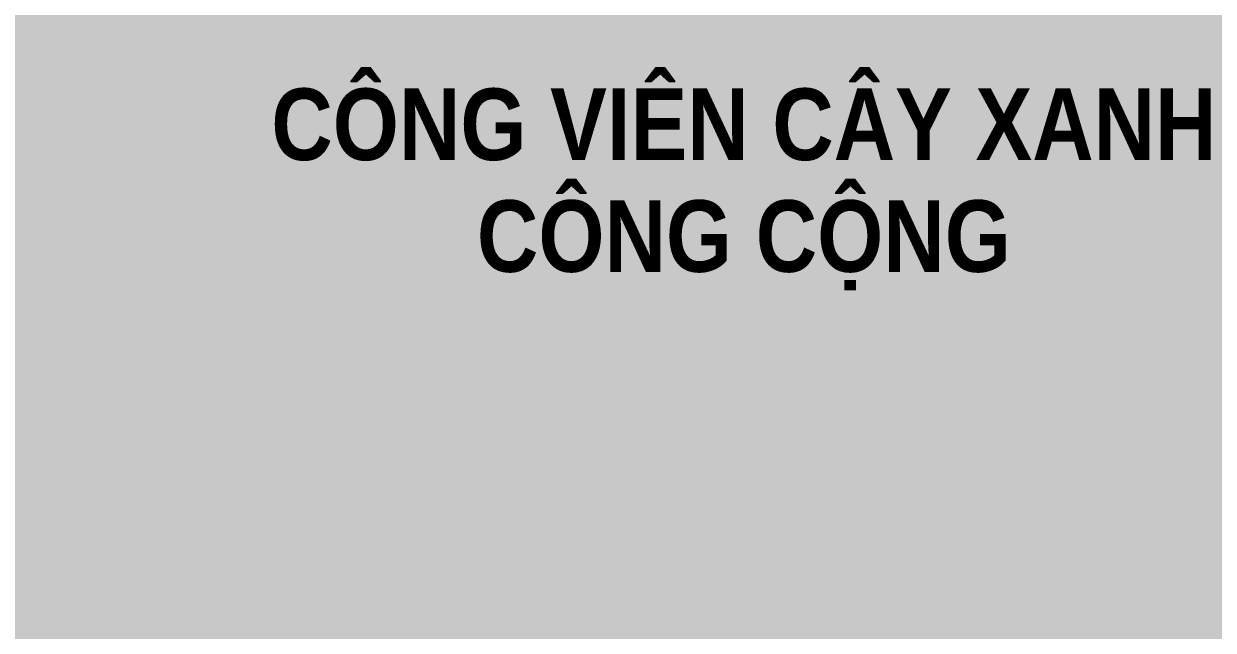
# Model space of a CAD drawing. Header units: millimetres. Extents: x 5121 to 246734, y -48180 to 129206.
# Drawn here: x 66234 to 89395, y -11417 to 398 of the extents above; entities that cross this region are included whole.
import ezdxf

# ---------------------------------------------------------------- set-up
doc = ezdxf.new("R2010")
doc.units = ezdxf.units.MM
doc.layers.add('A-FLOR-PATT', color=8, linetype='Continuous', lineweight=9)
doc.layers.add('G-ANNO-TEXT-1', color=7, linetype='Continuous', lineweight=9)
doc.styles.add('Arial_B', font='arialbd_0.ttf', dxfattribs={"width": 0.85, "height": 1395})

msp = doc.modelspace()

# ---------------------------------------------------------------- hatches: boundary and pattern name
at = {"layer": 'A-FLOR-PATT'}
h = msp.add_hatch(color=256, dxfattribs=at)
h.paths.add_polyline_path([(5121.2, -48180.1), (10052.8, -48180.1), (10052.8, 77336.3), (5121.2, 82267.9), (5121.2, -37093.5)])
h.paths.add_polyline_path([(123803.5, -48180.1), (123803.5, -30376.3), (31081.4, -30376.3), (26081.4, -35376.3), (26081.4, -48180.1), (123652.6, -48180.1)])
h.paths.add_polyline_path([(31070.8, -12330.8), (123803.5, -12330.8), (123803.5, 7202.4), (134801.5, 7202.4), (134801.5, 7888.2), (26103.5, 7888.2), (26103.5, -7352), (28123.8, -9377)])
h.paths.add_polyline_path([(157794.6, 7202.4), (163163, 7202.4), (163163, 129205.5), (157794.6, 129205.5), (157794.6, 18339.5)])
h.paths.add_polyline_path([(84142.1, 102336.3), (130779.3, 102336.4), (135779.3, 107336.3), (135779.3, 129205.5), (5121.2, 129205.5), (5121.2, 102336.3), (44631.7, 102336.3)])

# ---------------------------------------------------------------- texts
at = {"layer": 'G-ANNO-TEXT-1', "insert": (80256.8, -2830.2), "char_height": 1395, "width": 19364.615, "attachment_point": 5, "line_spacing_factor": 0.936439, "style": 'Arial_B'}
msp.add_mtext('\\pt26.35155,52.7031,79.05465,105.4062,131.7438,158.09535,184.4469,210.79845,237.15,263.50155,289.8531,316.20465,342.5562,368.8938,395.24535,421.5969,447.94845,474.3,500.65155,527.0031,553.35465,579.7062,606.0438,632.39535,658.7469,685.09845,711.45,737.80155,764.1531,790.50465,816.8562,843.1938;CÔNG VIÊN CÂY XANH CÔNG CỘNG', dxfattribs=at)

doc.saveas('drawing.dxf')
